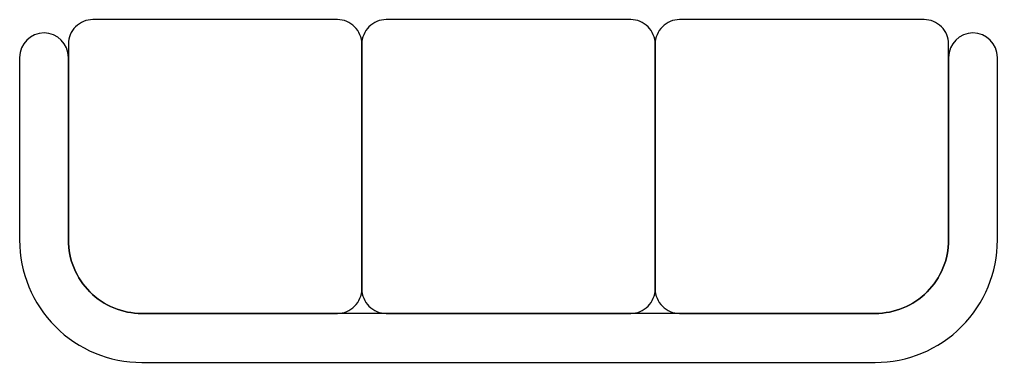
# Model space of a CAD drawing. Header units: millimetres. Extents: x -100 to 100, y -40 to 30.
import ezdxf

# ---------------------------------------------------------------- set-up
doc = ezdxf.new("R2010")
doc.units = ezdxf.units.MM

msp = doc.modelspace()

# ---------------------------------------------------------------- linework, layer by layer
for points in [[(-75, -30), (-35, -30, 0.414214), (-30, -25), (-30, 25, 0.414214), (-35, 30), (-85, 30, 0.414214), (-90, 25), (-90, -15, 0.414214)], [(-25, -30), (25, -30, 0.414214), (30, -25), (30, 25, 0.414214), (25, 30), (-25, 30, 0.414214), (-30, 25), (-30, -25, 0.414214)], [(35, -30), (75, -30, 0.414214), (90, -15), (90, 25, 0.414214), (85, 30), (35, 30, 0.414214), (30, 25), (30, -25, 0.414214)], [(90, 22.26898), (90, -15, -0.414214), (75, -30), (-75, -30, -0.414214), (-90, -15), (-90, 22.26898, 1), (-100, 22.26898), (-100, -15, 0.414214), (-75, -40), (75, -40, 0.414214), (100, -15), (100, 22.26898, 1)]]:
    msp.add_lwpolyline(points, format="xyb", close=True)

doc.saveas('drawing.dxf')
